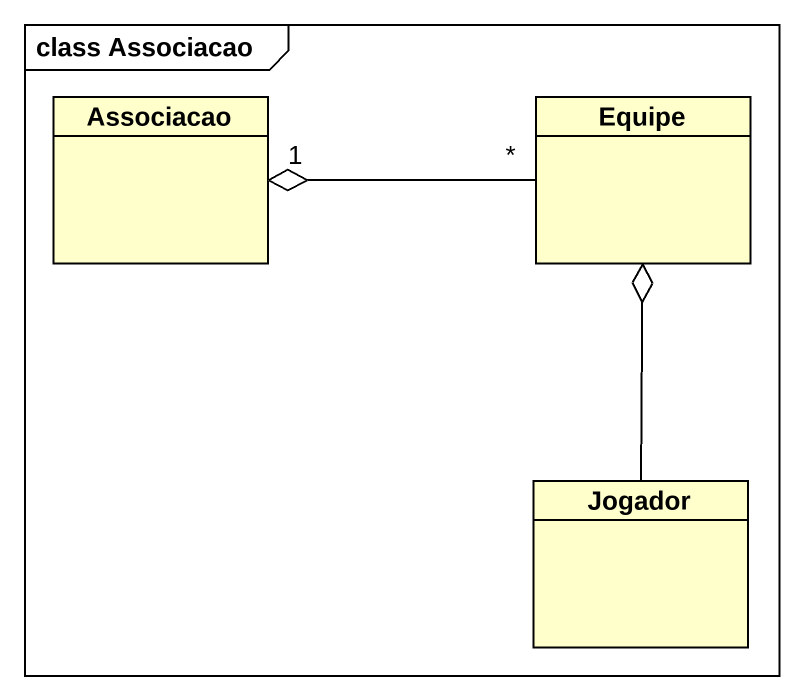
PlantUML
@startuml
mainframe class Associacao
hide circle
hide empty members
class Associacao
class Equipe
class Jogador
Equipe "*" -left-o "1" Associacao
Jogador -up-o Equipe
@enduml
